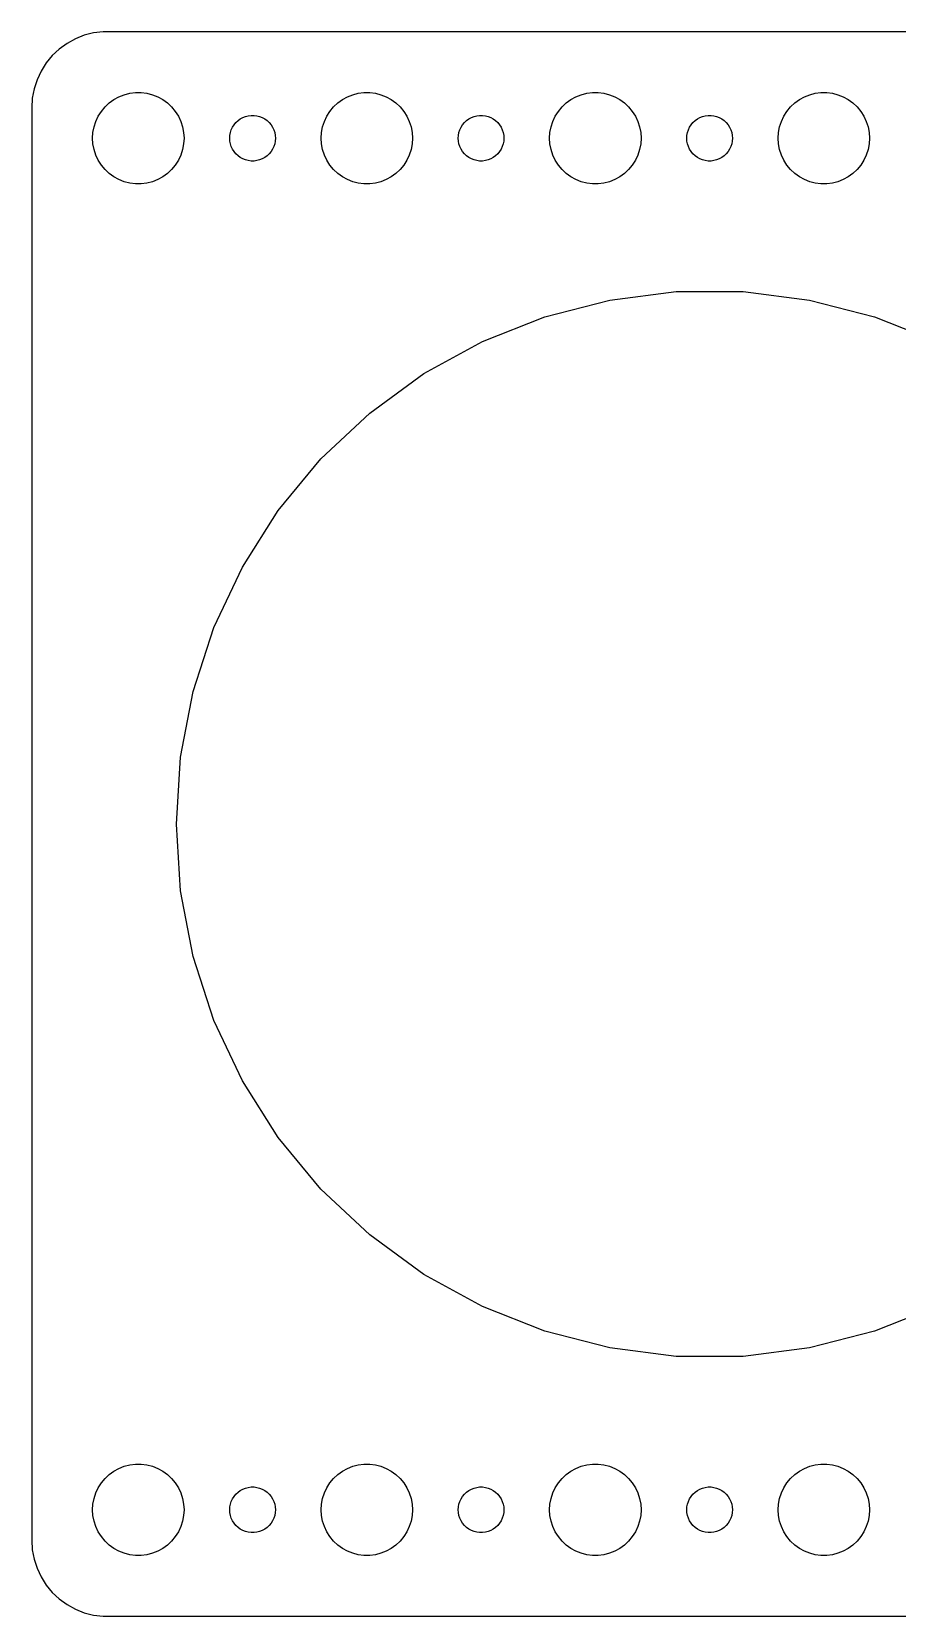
# Model space of a CAD drawing. Header units: metres. Extents: x -120 to 120, y 62 to 280.
# Drawn here: x -119.5 to -62.7, y 176 to 280 of the extents above; entities that cross this region are included whole.
import ezdxf

# ---------------------------------------------------------------- set-up
doc = ezdxf.new("R2010")
doc.units = ezdxf.units.M

msp = doc.modelspace()

# ---------------------------------------------------------------- linework, layer by layer
for p, q in [((-116.045, 279.755), (-116.629, 279.524)), ((-115.437, 279.911), (-116.045, 279.755)), ((-114.814, 279.99), (-115.437, 279.911)), ((114.814, 279.99), (-114.814, 279.99)), ((-117.687, 278.853), (-118.145, 278.423)), ((-117.179, 279.222), (-117.687, 278.853)), ((-116.629, 279.524), (-117.179, 279.222)), ((-118.545, 277.939), (-118.882, 277.409)), ((-118.145, 278.423), (-118.545, 277.939)), ((-119.149, 276.841), (-119.343, 276.243)), ((-118.882, 277.409), (-119.149, 276.841)), ((-119.461, 275.627), (-119.5, 275)), ((-119.343, 276.243), (-119.461, 275.627)), ((-114.107, 275.533), (-113.777, 275.714)), ((-113.777, 275.714), (-113.427, 275.853)), ((-113.427, 275.853), (-113.062, 275.947)), ((-113.062, 275.947), (-112.688, 275.994)), ((-112.688, 275.994), (-112.312, 275.994)), ((-112.312, 275.994), (-111.938, 275.947)), ((-111.938, 275.947), (-111.573, 275.853)), ((-111.573, 275.853), (-111.223, 275.714)), ((-111.223, 275.714), (-110.893, 275.533)), ((-99.1075, 275.533), (-98.7773, 275.714)), ((-98.7773, 275.714), (-98.427, 275.853)), ((-98.427, 275.853), (-98.0621, 275.947)), ((-98.0621, 275.947), (-97.6884, 275.994)), ((-97.6884, 275.994), (-97.3116, 275.994)), ((-97.3116, 275.994), (-96.9379, 275.947)), ((-96.9379, 275.947), (-96.573, 275.853)), ((-96.573, 275.853), (-96.2227, 275.714)), ((-96.2227, 275.714), (-95.8925, 275.533)), ((-84.1075, 275.533), (-83.7773, 275.714)), ((-83.7773, 275.714), (-83.427, 275.853)), ((-83.427, 275.853), (-83.0621, 275.947)), ((-83.0621, 275.947), (-82.6884, 275.994)), ((-82.6884, 275.994), (-82.3116, 275.994)), ((-82.3116, 275.994), (-81.9379, 275.947)), ((-81.9379, 275.947), (-81.573, 275.853)), ((-81.573, 275.853), (-81.2227, 275.714)), ((-81.2227, 275.714), (-80.8925, 275.533)), ((-69.1075, 275.533), (-68.7773, 275.714)), ((-68.7773, 275.714), (-68.427, 275.853)), ((-68.427, 275.853), (-68.0621, 275.947)), ((-68.0621, 275.947), (-67.6884, 275.994)), ((-67.6884, 275.994), (-67.3116, 275.994)), ((-67.3116, 275.994), (-66.9379, 275.947)), ((-66.9379, 275.947), (-66.573, 275.853)), ((-66.573, 275.853), (-66.2227, 275.714)), ((-66.2227, 275.714), (-65.8925, 275.533)), ((-119.5, 275), (-119.5, 181)), ((-115.129, 274.445), (-114.927, 274.763)), ((-114.927, 274.763), (-114.687, 275.054)), ((-114.687, 275.054), (-114.412, 275.312)), ((-114.412, 275.312), (-114.107, 275.533)), ((-110.893, 275.533), (-110.588, 275.312)), ((-110.588, 275.312), (-110.313, 275.054)), ((-110.313, 275.054), (-110.073, 274.763)), ((-110.073, 274.763), (-109.871, 274.445)), ((-100.129, 274.445), (-99.927, 274.763)), ((-99.927, 274.763), (-99.6869, 275.054)), ((-99.6869, 275.054), (-99.4123, 275.312)), ((-99.4123, 275.312), (-99.1075, 275.533)), ((-95.8925, 275.533), (-95.5877, 275.312)), ((-95.5877, 275.312), (-95.3131, 275.054)), ((-95.3131, 275.054), (-95.073, 274.763)), ((-95.073, 274.763), (-94.8711, 274.445)), ((-85.1289, 274.445), (-84.927, 274.763)), ((-84.927, 274.763), (-84.6869, 275.054)), ((-84.6869, 275.054), (-84.4123, 275.312)), ((-84.4123, 275.312), (-84.1075, 275.533)), ((-80.8925, 275.533), (-80.5877, 275.312)), ((-80.5877, 275.312), (-80.3131, 275.054)), ((-80.3131, 275.054), (-80.073, 274.763)), ((-80.073, 274.763), (-79.8711, 274.445)), ((-70.1289, 274.445), (-69.927, 274.763)), ((-69.927, 274.763), (-69.6869, 275.054)), ((-69.6869, 275.054), (-69.4123, 275.312)), ((-69.4123, 275.312), (-69.1075, 275.533)), ((-65.8925, 275.533), (-65.5877, 275.312)), ((-65.5877, 275.312), (-65.3131, 275.054)), ((-65.3131, 275.054), (-65.073, 274.763)), ((-65.073, 274.763), (-64.8711, 274.445)), ((-115.476, 273.376), (-115.406, 273.746)), ((-115.406, 273.746), (-115.289, 274.104)), ((-115.289, 274.104), (-115.129, 274.445)), ((-109.871, 274.445), (-109.711, 274.104)), ((-109.711, 274.104), (-109.594, 273.746)), ((-109.594, 273.746), (-109.524, 273.376)), ((-106.453, 273.373), (-106.395, 273.552)), ((-106.395, 273.552), (-106.314, 273.723)), ((-106.314, 273.723), (-106.214, 273.882)), ((-106.214, 273.882), (-106.093, 274.027)), ((-106.093, 274.027), (-105.956, 274.156)), ((-105.956, 274.156), (-105.804, 274.266)), ((-105.804, 274.266), (-105.639, 274.357)), ((-105.639, 274.357), (-105.464, 274.427)), ((-105.464, 274.427), (-105.281, 274.473)), ((-105.281, 274.473), (-105.094, 274.497)), ((-105.094, 274.497), (-104.906, 274.497)), ((-104.906, 274.497), (-104.719, 274.473)), ((-104.719, 274.473), (-104.536, 274.427)), ((-104.536, 274.427), (-104.361, 274.357)), ((-104.361, 274.357), (-104.196, 274.266)), ((-104.196, 274.266), (-104.044, 274.156)), ((-104.044, 274.156), (-103.907, 274.027)), ((-103.907, 274.027), (-103.786, 273.882)), ((-103.786, 273.882), (-103.686, 273.723)), ((-103.686, 273.723), (-103.605, 273.552)), ((-103.605, 273.552), (-103.547, 273.373)), ((-100.476, 273.376), (-100.406, 273.746)), ((-100.406, 273.746), (-100.289, 274.104)), ((-100.289, 274.104), (-100.129, 274.445)), ((-94.8711, 274.445), (-94.7107, 274.104)), ((-94.7107, 274.104), (-94.5943, 273.746)), ((-94.5943, 273.746), (-94.5237, 273.376)), ((-91.4529, 273.373), (-91.3947, 273.552)), ((-91.3947, 273.552), (-91.3145, 273.723)), ((-91.3145, 273.723), (-91.2135, 273.882)), ((-91.2135, 273.882), (-91.0934, 274.027)), ((-91.0934, 274.027), (-90.9561, 274.156)), ((-90.9561, 274.156), (-90.8037, 274.266)), ((-90.8037, 274.266), (-90.6387, 274.357)), ((-90.6387, 274.357), (-90.4635, 274.427)), ((-90.4635, 274.427), (-90.2811, 274.473)), ((-90.2811, 274.473), (-90.0942, 274.497)), ((-90.0942, 274.497), (-89.9058, 274.497)), ((-89.9058, 274.497), (-89.7189, 274.473)), ((-89.7189, 274.473), (-89.5365, 274.427)), ((-89.5365, 274.427), (-89.3613, 274.357)), ((-89.3613, 274.357), (-89.1963, 274.266)), ((-89.1963, 274.266), (-89.0439, 274.156)), ((-89.0439, 274.156), (-88.9065, 274.027)), ((-88.9065, 274.027), (-88.7865, 273.882)), ((-88.7865, 273.882), (-88.6855, 273.723)), ((-88.6855, 273.723), (-88.6053, 273.552)), ((-88.6053, 273.552), (-88.5471, 273.373)), ((-85.4763, 273.376), (-85.4057, 273.746)), ((-85.4057, 273.746), (-85.2893, 274.104)), ((-85.2893, 274.104), (-85.1289, 274.445)), ((-79.8711, 274.445), (-79.7107, 274.104)), ((-79.7107, 274.104), (-79.5943, 273.746)), ((-79.5943, 273.746), (-79.5237, 273.376)), ((-76.4529, 273.373), (-76.3947, 273.552)), ((-76.3947, 273.552), (-76.3145, 273.723)), ((-76.3145, 273.723), (-76.2135, 273.882)), ((-76.2135, 273.882), (-76.0934, 274.027)), ((-76.0934, 274.027), (-75.9561, 274.156)), ((-75.9561, 274.156), (-75.8037, 274.266)), ((-75.8037, 274.266), (-75.6387, 274.357)), ((-75.6387, 274.357), (-75.4635, 274.427)), ((-75.4635, 274.427), (-75.2811, 274.473)), ((-75.2811, 274.473), (-75.0942, 274.497)), ((-75.0942, 274.497), (-74.9058, 274.497)), ((-74.9058, 274.497), (-74.7189, 274.473)), ((-74.7189, 274.473), (-74.5365, 274.427)), ((-74.5365, 274.427), (-74.3613, 274.357)), ((-74.3613, 274.357), (-74.1963, 274.266)), ((-74.1963, 274.266), (-74.0439, 274.156)), ((-74.0439, 274.156), (-73.9065, 274.027)), ((-73.9065, 274.027), (-73.7865, 273.882)), ((-73.7865, 273.882), (-73.6855, 273.723)), ((-73.6855, 273.723), (-73.6053, 273.552)), ((-73.6053, 273.552), (-73.5471, 273.373)), ((-70.4763, 273.376), (-70.4057, 273.746)), ((-70.4057, 273.746), (-70.2893, 274.104)), ((-70.2893, 274.104), (-70.1289, 274.445)), ((-64.8711, 274.445), (-64.7107, 274.104)), ((-64.7107, 274.104), (-64.5943, 273.746)), ((-64.5943, 273.746), (-64.5237, 273.376)), ((-115.5, 273), (-115.476, 273.376)), ((-115.476, 272.624), (-115.5, 273)), ((-115.406, 272.254), (-115.476, 272.624)), ((-109.524, 272.624), (-109.594, 272.254)), ((-109.524, 273.376), (-109.5, 273)), ((-109.5, 273), (-109.524, 272.624)), ((-106.5, 273), (-106.488, 273.188)), ((-106.488, 272.812), (-106.5, 273)), ((-106.488, 273.188), (-106.453, 273.373)), ((-106.453, 272.627), (-106.488, 272.812)), ((-106.395, 272.448), (-106.453, 272.627)), ((-106.314, 272.277), (-106.395, 272.448)), ((-103.605, 272.448), (-103.686, 272.277)), ((-103.547, 272.627), (-103.605, 272.448)), ((-103.547, 273.373), (-103.512, 273.188)), ((-103.512, 272.812), (-103.547, 272.627)), ((-103.512, 273.188), (-103.5, 273)), ((-103.5, 273), (-103.512, 272.812)), ((-100.5, 273), (-100.476, 273.376)), ((-100.476, 272.624), (-100.5, 273)), ((-100.406, 272.254), (-100.476, 272.624)), ((-94.5237, 272.624), (-94.5943, 272.254)), ((-94.5237, 273.376), (-94.5, 273)), ((-94.5, 273), (-94.5237, 272.624)), ((-91.5, 273), (-91.4882, 273.188)), ((-91.4882, 272.812), (-91.5, 273)), ((-91.4882, 273.188), (-91.4529, 273.373)), ((-91.4529, 272.627), (-91.4882, 272.812)), ((-91.3947, 272.448), (-91.4529, 272.627)), ((-91.3145, 272.277), (-91.3947, 272.448)), ((-88.6053, 272.448), (-88.6855, 272.277)), ((-88.5471, 272.627), (-88.6053, 272.448)), ((-88.5471, 273.373), (-88.5118, 273.188)), ((-88.5118, 272.812), (-88.5471, 272.627)), ((-88.5118, 273.188), (-88.5, 273)), ((-88.5, 273), (-88.5118, 272.812)), ((-85.5, 273), (-85.4763, 273.376)), ((-85.4763, 272.624), (-85.5, 273)), ((-85.4057, 272.254), (-85.4763, 272.624)), ((-79.5237, 272.624), (-79.5943, 272.254)), ((-79.5237, 273.376), (-79.5, 273)), ((-79.5, 273), (-79.5237, 272.624)), ((-76.5, 273), (-76.4882, 273.188)), ((-76.4882, 272.812), (-76.5, 273)), ((-76.4882, 273.188), (-76.4529, 273.373)), ((-76.4529, 272.627), (-76.4882, 272.812)), ((-76.3947, 272.448), (-76.4529, 272.627)), ((-76.3145, 272.277), (-76.3947, 272.448)), ((-73.6053, 272.448), (-73.6855, 272.277)), ((-73.5471, 272.627), (-73.6053, 272.448)), ((-73.5471, 273.373), (-73.5118, 273.188)), ((-73.5118, 272.812), (-73.5471, 272.627)), ((-73.5118, 273.188), (-73.5, 273)), ((-73.5, 273), (-73.5118, 272.812)), ((-70.5, 273), (-70.4763, 273.376)), ((-70.4763, 272.624), (-70.5, 273)), ((-70.4057, 272.254), (-70.4763, 272.624)), ((-64.5237, 272.624), (-64.5943, 272.254)), ((-64.5237, 273.376), (-64.5, 273)), ((-64.5, 273), (-64.5237, 272.624)), ((-115.289, 271.896), (-115.406, 272.254)), ((-115.129, 271.555), (-115.289, 271.896)), ((-114.927, 271.237), (-115.129, 271.555)), ((-109.871, 271.555), (-110.073, 271.237)), ((-109.711, 271.896), (-109.871, 271.555)), ((-109.594, 272.254), (-109.711, 271.896)), ((-106.214, 272.118), (-106.314, 272.277)), ((-106.093, 271.973), (-106.214, 272.118)), ((-105.956, 271.844), (-106.093, 271.973)), ((-105.804, 271.734), (-105.956, 271.844)), ((-105.639, 271.643), (-105.804, 271.734)), ((-105.464, 271.573), (-105.639, 271.643)), ((-105.281, 271.527), (-105.464, 271.573)), ((-105.094, 271.503), (-105.281, 271.527)), ((-104.906, 271.503), (-105.094, 271.503)), ((-104.719, 271.527), (-104.906, 271.503)), ((-104.536, 271.573), (-104.719, 271.527)), ((-104.361, 271.643), (-104.536, 271.573)), ((-104.196, 271.734), (-104.361, 271.643)), ((-104.044, 271.844), (-104.196, 271.734)), ((-103.907, 271.973), (-104.044, 271.844)), ((-103.786, 272.118), (-103.907, 271.973)), ((-103.686, 272.277), (-103.786, 272.118)), ((-100.289, 271.896), (-100.406, 272.254)), ((-100.129, 271.555), (-100.289, 271.896)), ((-99.927, 271.237), (-100.129, 271.555)), ((-94.8711, 271.555), (-95.073, 271.237)), ((-94.7107, 271.896), (-94.8711, 271.555)), ((-94.5943, 272.254), (-94.7107, 271.896)), ((-91.2135, 272.118), (-91.3145, 272.277)), ((-91.0934, 271.973), (-91.2135, 272.118)), ((-90.9561, 271.844), (-91.0934, 271.973)), ((-90.8037, 271.734), (-90.9561, 271.844)), ((-90.6387, 271.643), (-90.8037, 271.734)), ((-90.4635, 271.573), (-90.6387, 271.643)), ((-90.2811, 271.527), (-90.4635, 271.573)), ((-90.0942, 271.503), (-90.2811, 271.527)), ((-89.9058, 271.503), (-90.0942, 271.503)), ((-89.7189, 271.527), (-89.9058, 271.503)), ((-89.5365, 271.573), (-89.7189, 271.527)), ((-89.3613, 271.643), (-89.5365, 271.573)), ((-89.1963, 271.734), (-89.3613, 271.643)), ((-89.0439, 271.844), (-89.1963, 271.734)), ((-88.9065, 271.973), (-89.0439, 271.844)), ((-88.7865, 272.118), (-88.9065, 271.973)), ((-88.6855, 272.277), (-88.7865, 272.118)), ((-85.2893, 271.896), (-85.4057, 272.254)), ((-85.1289, 271.555), (-85.2893, 271.896)), ((-84.927, 271.237), (-85.1289, 271.555)), ((-79.8711, 271.555), (-80.073, 271.237)), ((-79.7107, 271.896), (-79.8711, 271.555)), ((-79.5943, 272.254), (-79.7107, 271.896)), ((-76.2135, 272.118), (-76.3145, 272.277)), ((-76.0934, 271.973), (-76.2135, 272.118)), ((-75.9561, 271.844), (-76.0934, 271.973)), ((-75.8037, 271.734), (-75.9561, 271.844)), ((-75.6387, 271.643), (-75.8037, 271.734)), ((-75.4635, 271.573), (-75.6387, 271.643)), ((-75.2811, 271.527), (-75.4635, 271.573)), ((-75.0942, 271.503), (-75.2811, 271.527)), ((-74.9058, 271.503), (-75.0942, 271.503)), ((-74.7189, 271.527), (-74.9058, 271.503)), ((-74.5365, 271.573), (-74.7189, 271.527)), ((-74.3613, 271.643), (-74.5365, 271.573)), ((-74.1963, 271.734), (-74.3613, 271.643)), ((-74.0439, 271.844), (-74.1963, 271.734)), ((-73.9065, 271.973), (-74.0439, 271.844)), ((-73.7865, 272.118), (-73.9065, 271.973)), ((-73.6855, 272.277), (-73.7865, 272.118)), ((-70.2893, 271.896), (-70.4057, 272.254)), ((-70.1289, 271.555), (-70.2893, 271.896)), ((-69.927, 271.237), (-70.1289, 271.555)), ((-64.8711, 271.555), (-65.073, 271.237)), ((-64.7107, 271.896), (-64.8711, 271.555)), ((-64.5943, 272.254), (-64.7107, 271.896)), ((-114.687, 270.946), (-114.927, 271.237)), ((-114.412, 270.688), (-114.687, 270.946)), ((-114.107, 270.467), (-114.412, 270.688)), ((-113.777, 270.286), (-114.107, 270.467)), ((-110.893, 270.467), (-111.223, 270.286)), ((-110.588, 270.688), (-110.893, 270.467)), ((-110.313, 270.946), (-110.588, 270.688)), ((-110.073, 271.237), (-110.313, 270.946)), ((-99.6869, 270.946), (-99.927, 271.237)), ((-99.4123, 270.688), (-99.6869, 270.946)), ((-99.1075, 270.467), (-99.4123, 270.688)), ((-98.7773, 270.286), (-99.1075, 270.467)), ((-95.8925, 270.467), (-96.2227, 270.286)), ((-95.5877, 270.688), (-95.8925, 270.467)), ((-95.3131, 270.946), (-95.5877, 270.688)), ((-95.073, 271.237), (-95.3131, 270.946)), ((-84.6869, 270.946), (-84.927, 271.237)), ((-84.4123, 270.688), (-84.6869, 270.946)), ((-84.1075, 270.467), (-84.4123, 270.688)), ((-83.7773, 270.286), (-84.1075, 270.467)), ((-80.8925, 270.467), (-81.2227, 270.286)), ((-80.5877, 270.688), (-80.8925, 270.467)), ((-80.3131, 270.946), (-80.5877, 270.688)), ((-80.073, 271.237), (-80.3131, 270.946)), ((-69.6869, 270.946), (-69.927, 271.237)), ((-69.4123, 270.688), (-69.6869, 270.946)), ((-69.1075, 270.467), (-69.4123, 270.688)), ((-68.7773, 270.286), (-69.1075, 270.467)), ((-65.8925, 270.467), (-66.2227, 270.286)), ((-65.5877, 270.688), (-65.8925, 270.467)), ((-65.3131, 270.946), (-65.5877, 270.688)), ((-65.073, 271.237), (-65.3131, 270.946)), ((-113.427, 270.147), (-113.777, 270.286)), ((-113.062, 270.053), (-113.427, 270.147)), ((-112.688, 270.006), (-113.062, 270.053)), ((-112.312, 270.006), (-112.688, 270.006)), ((-111.938, 270.053), (-112.312, 270.006)), ((-111.573, 270.147), (-111.938, 270.053)), ((-111.223, 270.286), (-111.573, 270.147)), ((-98.427, 270.147), (-98.7773, 270.286)), ((-98.0621, 270.053), (-98.427, 270.147)), ((-97.6884, 270.006), (-98.0621, 270.053)), ((-97.3116, 270.006), (-97.6884, 270.006)), ((-96.9379, 270.053), (-97.3116, 270.006)), ((-96.573, 270.147), (-96.9379, 270.053)), ((-96.2227, 270.286), (-96.573, 270.147)), ((-83.427, 270.147), (-83.7773, 270.286)), ((-83.0621, 270.053), (-83.427, 270.147)), ((-82.6884, 270.006), (-83.0621, 270.053)), ((-82.3116, 270.006), (-82.6884, 270.006)), ((-81.9379, 270.053), (-82.3116, 270.006)), ((-81.573, 270.147), (-81.9379, 270.053)), ((-81.2227, 270.286), (-81.573, 270.147)), ((-68.427, 270.147), (-68.7773, 270.286)), ((-68.0621, 270.053), (-68.427, 270.147)), ((-67.6884, 270.006), (-68.0621, 270.053)), ((-67.3116, 270.006), (-67.6884, 270.006)), ((-66.9379, 270.053), (-67.3116, 270.006)), ((-66.573, 270.147), (-66.9379, 270.053)), ((-66.2227, 270.286), (-66.573, 270.147)), ((-85.8156, 261.287), (-81.5583, 262.38)), ((-81.5583, 262.38), (-77.1977, 262.931)), ((-77.1977, 262.931), (-72.8023, 262.931)), ((-72.8023, 262.931), (-68.4417, 262.38)), ((-68.4417, 262.38), (-64.1844, 261.287)), ((-89.9023, 259.669), (-85.8156, 261.287)), ((-64.1844, 261.287), (-60.0977, 259.669)), ((-93.7539, 257.551), (-89.9023, 259.669)), ((-97.3098, 254.968), (-93.7539, 257.551)), ((-100.514, 251.959), (-97.3098, 254.968)), ((-103.316, 248.572), (-100.514, 251.959)), ((-105.671, 244.861), (-103.316, 248.572)), ((-107.542, 240.884), (-105.671, 244.861)), ((-108.9, 236.704), (-107.542, 240.884)), ((-109.724, 232.387), (-108.9, 236.704)), ((-110, 228), (-109.724, 232.387)), ((-109.724, 223.613), (-110, 228)), ((-108.9, 219.296), (-109.724, 223.613)), ((-107.542, 215.116), (-108.9, 219.296)), ((-105.671, 211.139), (-107.542, 215.116)), ((-103.316, 207.428), (-105.671, 211.139)), ((-100.514, 204.041), (-103.316, 207.428)), ((-97.3098, 201.032), (-100.514, 204.041)), ((-93.7539, 198.449), (-97.3098, 201.032)), ((-89.9023, 196.331), (-93.7539, 198.449)), ((-85.8156, 194.713), (-89.9023, 196.331)), ((-60.0977, 196.331), (-64.1844, 194.713)), ((-81.5583, 193.62), (-85.8156, 194.713)), ((-64.1844, 194.713), (-68.4417, 193.62)), ((-77.1977, 193.069), (-81.5583, 193.62)), ((-68.4417, 193.62), (-72.8023, 193.069)), ((-72.8023, 193.069), (-77.1977, 193.069)), ((-114.687, 185.054), (-114.412, 185.312)), ((-114.412, 185.312), (-114.107, 185.533)), ((-114.107, 185.533), (-113.777, 185.714)), ((-113.777, 185.714), (-113.427, 185.853)), ((-113.427, 185.853), (-113.062, 185.947)), ((-113.062, 185.947), (-112.688, 185.994)), ((-112.688, 185.994), (-112.312, 185.994)), ((-112.312, 185.994), (-111.938, 185.947)), ((-111.938, 185.947), (-111.573, 185.853)), ((-111.573, 185.853), (-111.223, 185.714)), ((-111.223, 185.714), (-110.893, 185.533)), ((-110.893, 185.533), (-110.588, 185.312)), ((-110.588, 185.312), (-110.313, 185.054)), ((-99.6869, 185.054), (-99.4123, 185.312)), ((-99.4123, 185.312), (-99.1075, 185.533)), ((-99.1075, 185.533), (-98.7773, 185.714)), ((-98.7773, 185.714), (-98.427, 185.853)), ((-98.427, 185.853), (-98.0621, 185.947)), ((-98.0621, 185.947), (-97.6884, 185.994)), ((-97.6884, 185.994), (-97.3116, 185.994)), ((-97.3116, 185.994), (-96.9379, 185.947)), ((-96.9379, 185.947), (-96.573, 185.853)), ((-96.573, 185.853), (-96.2227, 185.714)), ((-96.2227, 185.714), (-95.8925, 185.533)), ((-95.8925, 185.533), (-95.5877, 185.312)), ((-95.5877, 185.312), (-95.3131, 185.054)), ((-84.6869, 185.054), (-84.4123, 185.312)), ((-84.4123, 185.312), (-84.1075, 185.533)), ((-84.1075, 185.533), (-83.7773, 185.714)), ((-83.7773, 185.714), (-83.427, 185.853)), ((-83.427, 185.853), (-83.0621, 185.947)), ((-83.0621, 185.947), (-82.6884, 185.994)), ((-82.6884, 185.994), (-82.3116, 185.994)), ((-82.3116, 185.994), (-81.9379, 185.947)), ((-81.9379, 185.947), (-81.573, 185.853)), ((-81.573, 185.853), (-81.2227, 185.714)), ((-81.2227, 185.714), (-80.8925, 185.533)), ((-80.8925, 185.533), (-80.5877, 185.312)), ((-80.5877, 185.312), (-80.3131, 185.054)), ((-69.6869, 185.054), (-69.4123, 185.312)), ((-69.4123, 185.312), (-69.1075, 185.533)), ((-69.1075, 185.533), (-68.7773, 185.714)), ((-68.7773, 185.714), (-68.427, 185.853)), ((-68.427, 185.853), (-68.0621, 185.947)), ((-68.0621, 185.947), (-67.6884, 185.994)), ((-67.6884, 185.994), (-67.3116, 185.994)), ((-67.3116, 185.994), (-66.9379, 185.947)), ((-66.9379, 185.947), (-66.573, 185.853)), ((-66.573, 185.853), (-66.2227, 185.714)), ((-66.2227, 185.714), (-65.8925, 185.533)), ((-65.8925, 185.533), (-65.5877, 185.312)), ((-65.5877, 185.312), (-65.3131, 185.054)), ((-115.406, 183.746), (-115.289, 184.104)), ((-115.289, 184.104), (-115.129, 184.445)), ((-115.129, 184.445), (-114.927, 184.763)), ((-114.927, 184.763), (-114.687, 185.054)), ((-110.313, 185.054), (-110.073, 184.763)), ((-110.073, 184.763), (-109.871, 184.445)), ((-109.871, 184.445), (-109.711, 184.104)), ((-109.711, 184.104), (-109.594, 183.746)), ((-106.093, 184.027), (-105.956, 184.156)), ((-105.956, 184.156), (-105.804, 184.266)), ((-105.804, 184.266), (-105.639, 184.357)), ((-105.639, 184.357), (-105.464, 184.427)), ((-105.464, 184.427), (-105.281, 184.473)), ((-105.281, 184.473), (-105.094, 184.497)), ((-105.094, 184.497), (-104.906, 184.497)), ((-104.906, 184.497), (-104.719, 184.473)), ((-104.719, 184.473), (-104.536, 184.427)), ((-104.536, 184.427), (-104.361, 184.357)), ((-104.361, 184.357), (-104.196, 184.266)), ((-104.196, 184.266), (-104.044, 184.156)), ((-104.044, 184.156), (-103.907, 184.027)), ((-100.406, 183.746), (-100.289, 184.104)), ((-100.289, 184.104), (-100.129, 184.445)), ((-100.129, 184.445), (-99.927, 184.763)), ((-99.927, 184.763), (-99.6869, 185.054)), ((-95.3131, 185.054), (-95.073, 184.763)), ((-95.073, 184.763), (-94.8711, 184.445)), ((-94.8711, 184.445), (-94.7107, 184.104)), ((-94.7107, 184.104), (-94.5943, 183.746)), ((-91.0934, 184.027), (-90.9561, 184.156)), ((-90.9561, 184.156), (-90.8037, 184.266)), ((-90.8037, 184.266), (-90.6387, 184.357)), ((-90.6387, 184.357), (-90.4635, 184.427)), ((-90.4635, 184.427), (-90.2811, 184.473)), ((-90.2811, 184.473), (-90.0942, 184.497)), ((-90.0942, 184.497), (-89.9058, 184.497)), ((-89.9058, 184.497), (-89.7189, 184.473)), ((-89.7189, 184.473), (-89.5365, 184.427)), ((-89.5365, 184.427), (-89.3613, 184.357)), ((-89.3613, 184.357), (-89.1963, 184.266)), ((-89.1963, 184.266), (-89.0439, 184.156)), ((-89.0439, 184.156), (-88.9065, 184.027)), ((-85.4057, 183.746), (-85.2893, 184.104)), ((-85.2893, 184.104), (-85.1289, 184.445)), ((-85.1289, 184.445), (-84.927, 184.763)), ((-84.927, 184.763), (-84.6869, 185.054)), ((-80.3131, 185.054), (-80.073, 184.763)), ((-80.073, 184.763), (-79.8711, 184.445)), ((-79.8711, 184.445), (-79.7107, 184.104)), ((-79.7107, 184.104), (-79.5943, 183.746)), ((-76.0934, 184.027), (-75.9561, 184.156)), ((-75.9561, 184.156), (-75.8037, 184.266)), ((-75.8037, 184.266), (-75.6387, 184.357)), ((-75.6387, 184.357), (-75.4635, 184.427)), ((-75.4635, 184.427), (-75.2811, 184.473)), ((-75.2811, 184.473), (-75.0942, 184.497)), ((-75.0942, 184.497), (-74.9058, 184.497)), ((-74.9058, 184.497), (-74.7189, 184.473)), ((-74.7189, 184.473), (-74.5365, 184.427)), ((-74.5365, 184.427), (-74.3613, 184.357)), ((-74.3613, 184.357), (-74.1963, 184.266)), ((-74.1963, 184.266), (-74.0439, 184.156)), ((-74.0439, 184.156), (-73.9065, 184.027)), ((-70.4057, 183.746), (-70.2893, 184.104)), ((-70.2893, 184.104), (-70.1289, 184.445)), ((-70.1289, 184.445), (-69.927, 184.763)), ((-69.927, 184.763), (-69.6869, 185.054)), ((-65.3131, 185.054), (-65.073, 184.763)), ((-65.073, 184.763), (-64.8711, 184.445)), ((-64.8711, 184.445), (-64.7107, 184.104)), ((-64.7107, 184.104), (-64.5943, 183.746)), ((-115.5, 183), (-115.476, 183.376)), ((-115.476, 183.376), (-115.406, 183.746)), ((-109.594, 183.746), (-109.524, 183.376)), ((-109.524, 183.376), (-109.5, 183)), ((-106.5, 183), (-106.488, 183.188)), ((-106.488, 183.188), (-106.453, 183.373)), ((-106.453, 183.373), (-106.395, 183.552)), ((-106.395, 183.552), (-106.314, 183.723)), ((-106.314, 183.723), (-106.214, 183.882)), ((-106.214, 183.882), (-106.093, 184.027)), ((-103.907, 184.027), (-103.786, 183.882)), ((-103.786, 183.882), (-103.686, 183.723)), ((-103.686, 183.723), (-103.605, 183.552)), ((-103.605, 183.552), (-103.547, 183.373)), ((-103.547, 183.373), (-103.512, 183.188)), ((-103.512, 183.188), (-103.5, 183)), ((-100.5, 183), (-100.476, 183.376)), ((-100.476, 183.376), (-100.406, 183.746)), ((-94.5943, 183.746), (-94.5237, 183.376)), ((-94.5237, 183.376), (-94.5, 183)), ((-91.5, 183), (-91.4882, 183.188)), ((-91.4882, 183.188), (-91.4529, 183.373)), ((-91.4529, 183.373), (-91.3947, 183.552)), ((-91.3947, 183.552), (-91.3145, 183.723)), ((-91.3145, 183.723), (-91.2135, 183.882)), ((-91.2135, 183.882), (-91.0934, 184.027)), ((-88.9065, 184.027), (-88.7865, 183.882)), ((-88.7865, 183.882), (-88.6855, 183.723)), ((-88.6855, 183.723), (-88.6053, 183.552)), ((-88.6053, 183.552), (-88.5471, 183.373)), ((-88.5471, 183.373), (-88.5118, 183.188)), ((-88.5118, 183.188), (-88.5, 183)), ((-85.5, 183), (-85.4763, 183.376)), ((-85.4763, 183.376), (-85.4057, 183.746)), ((-79.5943, 183.746), (-79.5237, 183.376)), ((-79.5237, 183.376), (-79.5, 183)), ((-76.5, 183), (-76.4882, 183.188)), ((-76.4882, 183.188), (-76.4529, 183.373)), ((-76.4529, 183.373), (-76.3947, 183.552)), ((-76.3947, 183.552), (-76.3145, 183.723)), ((-76.3145, 183.723), (-76.2135, 183.882)), ((-76.2135, 183.882), (-76.0934, 184.027)), ((-73.9065, 184.027), (-73.7865, 183.882)), ((-73.7865, 183.882), (-73.6855, 183.723)), ((-73.6855, 183.723), (-73.6053, 183.552)), ((-73.6053, 183.552), (-73.5471, 183.373)), ((-73.5471, 183.373), (-73.5118, 183.188)), ((-73.5118, 183.188), (-73.5, 183)), ((-70.5, 183), (-70.4763, 183.376)), ((-70.4763, 183.376), (-70.4057, 183.746)), ((-64.5943, 183.746), (-64.5237, 183.376)), ((-64.5237, 183.376), (-64.5, 183)), ((-115.476, 182.624), (-115.5, 183)), ((-115.406, 182.254), (-115.476, 182.624)), ((-115.289, 181.896), (-115.406, 182.254)), ((-109.594, 182.254), (-109.711, 181.896)), ((-109.524, 182.624), (-109.594, 182.254)), ((-109.5, 183), (-109.524, 182.624)), ((-106.488, 182.812), (-106.5, 183)), ((-106.453, 182.627), (-106.488, 182.812)), ((-106.395, 182.448), (-106.453, 182.627)), ((-106.314, 182.277), (-106.395, 182.448)), ((-106.214, 182.118), (-106.314, 182.277)), ((-106.093, 181.973), (-106.214, 182.118)), ((-105.956, 181.844), (-106.093, 181.973)), ((-103.907, 181.973), (-104.044, 181.844)), ((-103.786, 182.118), (-103.907, 181.973)), ((-103.686, 182.277), (-103.786, 182.118)), ((-103.605, 182.448), (-103.686, 182.277)), ((-103.547, 182.627), (-103.605, 182.448)), ((-103.512, 182.812), (-103.547, 182.627)), ((-103.5, 183), (-103.512, 182.812)), ((-100.476, 182.624), (-100.5, 183)), ((-100.406, 182.254), (-100.476, 182.624)), ((-100.289, 181.896), (-100.406, 182.254)), ((-94.5943, 182.254), (-94.7107, 181.896)), ((-94.5237, 182.624), (-94.5943, 182.254)), ((-94.5, 183), (-94.5237, 182.624)), ((-91.4882, 182.812), (-91.5, 183)), ((-91.4529, 182.627), (-91.4882, 182.812)), ((-91.3947, 182.448), (-91.4529, 182.627)), ((-91.3145, 182.277), (-91.3947, 182.448)), ((-91.2135, 182.118), (-91.3145, 182.277)), ((-91.0934, 181.973), (-91.2135, 182.118)), ((-90.9561, 181.844), (-91.0934, 181.973)), ((-88.9065, 181.973), (-89.0439, 181.844)), ((-88.7865, 182.118), (-88.9065, 181.973)), ((-88.6855, 182.277), (-88.7865, 182.118)), ((-88.6053, 182.448), (-88.6855, 182.277)), ((-88.5471, 182.627), (-88.6053, 182.448)), ((-88.5118, 182.812), (-88.5471, 182.627)), ((-88.5, 183), (-88.5118, 182.812)), ((-85.4763, 182.624), (-85.5, 183)), ((-85.4057, 182.254), (-85.4763, 182.624)), ((-85.2893, 181.896), (-85.4057, 182.254)), ((-79.5943, 182.254), (-79.7107, 181.896)), ((-79.5237, 182.624), (-79.5943, 182.254)), ((-79.5, 183), (-79.5237, 182.624)), ((-76.4882, 182.812), (-76.5, 183)), ((-76.4529, 182.627), (-76.4882, 182.812)), ((-76.3947, 182.448), (-76.4529, 182.627)), ((-76.3145, 182.277), (-76.3947, 182.448)), ((-76.2135, 182.118), (-76.3145, 182.277)), ((-76.0934, 181.973), (-76.2135, 182.118)), ((-75.9561, 181.844), (-76.0934, 181.973)), ((-73.9065, 181.973), (-74.0439, 181.844)), ((-73.7865, 182.118), (-73.9065, 181.973)), ((-73.6855, 182.277), (-73.7865, 182.118)), ((-73.6053, 182.448), (-73.6855, 182.277)), ((-73.5471, 182.627), (-73.6053, 182.448)), ((-73.5118, 182.812), (-73.5471, 182.627)), ((-73.5, 183), (-73.5118, 182.812)), ((-70.4763, 182.624), (-70.5, 183)), ((-70.4057, 182.254), (-70.4763, 182.624)), ((-70.2893, 181.896), (-70.4057, 182.254)), ((-64.5943, 182.254), (-64.7107, 181.896)), ((-64.5237, 182.624), (-64.5943, 182.254)), ((-64.5, 183), (-64.5237, 182.624)), ((-119.5, 181), (-119.461, 180.373)), ((-115.129, 181.555), (-115.289, 181.896)), ((-114.927, 181.237), (-115.129, 181.555)), ((-114.687, 180.946), (-114.927, 181.237)), ((-114.412, 180.688), (-114.687, 180.946)), ((-110.313, 180.946), (-110.588, 180.688)), ((-110.073, 181.237), (-110.313, 180.946)), ((-109.871, 181.555), (-110.073, 181.237)), ((-109.711, 181.896), (-109.871, 181.555)), ((-105.804, 181.734), (-105.956, 181.844)), ((-105.639, 181.643), (-105.804, 181.734)), ((-105.464, 181.573), (-105.639, 181.643)), ((-105.281, 181.527), (-105.464, 181.573)), ((-105.094, 181.503), (-105.281, 181.527)), ((-104.906, 181.503), (-105.094, 181.503)), ((-104.719, 181.527), (-104.906, 181.503)), ((-104.536, 181.573), (-104.719, 181.527)), ((-104.361, 181.643), (-104.536, 181.573)), ((-104.196, 181.734), (-104.361, 181.643)), ((-104.044, 181.844), (-104.196, 181.734)), ((-100.129, 181.555), (-100.289, 181.896)), ((-99.927, 181.237), (-100.129, 181.555)), ((-99.6869, 180.946), (-99.927, 181.237)), ((-99.4123, 180.688), (-99.6869, 180.946)), ((-95.3131, 180.946), (-95.5877, 180.688)), ((-95.073, 181.237), (-95.3131, 180.946)), ((-94.8711, 181.555), (-95.073, 181.237)), ((-94.7107, 181.896), (-94.8711, 181.555)), ((-90.8037, 181.734), (-90.9561, 181.844)), ((-90.6387, 181.643), (-90.8037, 181.734)), ((-90.4635, 181.573), (-90.6387, 181.643)), ((-90.2811, 181.527), (-90.4635, 181.573)), ((-90.0942, 181.503), (-90.2811, 181.527)), ((-89.9058, 181.503), (-90.0942, 181.503)), ((-89.7189, 181.527), (-89.9058, 181.503)), ((-89.5365, 181.573), (-89.7189, 181.527)), ((-89.3613, 181.643), (-89.5365, 181.573)), ((-89.1963, 181.734), (-89.3613, 181.643)), ((-89.0439, 181.844), (-89.1963, 181.734)), ((-85.1289, 181.555), (-85.2893, 181.896)), ((-84.927, 181.237), (-85.1289, 181.555)), ((-84.6869, 180.946), (-84.927, 181.237)), ((-84.4123, 180.688), (-84.6869, 180.946)), ((-80.3131, 180.946), (-80.5877, 180.688)), ((-80.073, 181.237), (-80.3131, 180.946)), ((-79.8711, 181.555), (-80.073, 181.237)), ((-79.7107, 181.896), (-79.8711, 181.555)), ((-75.8037, 181.734), (-75.9561, 181.844)), ((-75.6387, 181.643), (-75.8037, 181.734)), ((-75.4635, 181.573), (-75.6387, 181.643)), ((-75.2811, 181.527), (-75.4635, 181.573)), ((-75.0942, 181.503), (-75.2811, 181.527)), ((-74.9058, 181.503), (-75.0942, 181.503)), ((-74.7189, 181.527), (-74.9058, 181.503)), ((-74.5365, 181.573), (-74.7189, 181.527)), ((-74.3613, 181.643), (-74.5365, 181.573)), ((-74.1963, 181.734), (-74.3613, 181.643)), ((-74.0439, 181.844), (-74.1963, 181.734)), ((-70.1289, 181.555), (-70.2893, 181.896)), ((-69.927, 181.237), (-70.1289, 181.555)), ((-69.6869, 180.946), (-69.927, 181.237)), ((-69.4123, 180.688), (-69.6869, 180.946)), ((-65.3131, 180.946), (-65.5877, 180.688)), ((-65.073, 181.237), (-65.3131, 180.946)), ((-64.8711, 181.555), (-65.073, 181.237)), ((-64.7107, 181.896), (-64.8711, 181.555)), ((-119.461, 180.373), (-119.343, 179.757)), ((-114.107, 180.467), (-114.412, 180.688)), ((-113.777, 180.286), (-114.107, 180.467)), ((-113.427, 180.147), (-113.777, 180.286)), ((-113.062, 180.053), (-113.427, 180.147)), ((-112.688, 180.006), (-113.062, 180.053)), ((-112.312, 180.006), (-112.688, 180.006)), ((-111.938, 180.053), (-112.312, 180.006)), ((-111.573, 180.147), (-111.938, 180.053)), ((-111.223, 180.286), (-111.573, 180.147)), ((-110.893, 180.467), (-111.223, 180.286)), ((-110.588, 180.688), (-110.893, 180.467)), ((-99.1075, 180.467), (-99.4123, 180.688)), ((-98.7773, 180.286), (-99.1075, 180.467)), ((-98.427, 180.147), (-98.7773, 180.286)), ((-98.0621, 180.053), (-98.427, 180.147)), ((-97.6884, 180.006), (-98.0621, 180.053)), ((-97.3116, 180.006), (-97.6884, 180.006)), ((-96.9379, 180.053), (-97.3116, 180.006)), ((-96.573, 180.147), (-96.9379, 180.053)), ((-96.2227, 180.286), (-96.573, 180.147)), ((-95.8925, 180.467), (-96.2227, 180.286)), ((-95.5877, 180.688), (-95.8925, 180.467)), ((-84.1075, 180.467), (-84.4123, 180.688)), ((-83.7773, 180.286), (-84.1075, 180.467)), ((-83.427, 180.147), (-83.7773, 180.286)), ((-83.0621, 180.053), (-83.427, 180.147)), ((-82.6884, 180.006), (-83.0621, 180.053)), ((-82.3116, 180.006), (-82.6884, 180.006)), ((-81.9379, 180.053), (-82.3116, 180.006)), ((-81.573, 180.147), (-81.9379, 180.053)), ((-81.2227, 180.286), (-81.573, 180.147)), ((-80.8925, 180.467), (-81.2227, 180.286)), ((-80.5877, 180.688), (-80.8925, 180.467)), ((-69.1075, 180.467), (-69.4123, 180.688)), ((-68.7773, 180.286), (-69.1075, 180.467)), ((-68.427, 180.147), (-68.7773, 180.286)), ((-68.0621, 180.053), (-68.427, 180.147)), ((-67.6884, 180.006), (-68.0621, 180.053)), ((-67.3116, 180.006), (-67.6884, 180.006)), ((-66.9379, 180.053), (-67.3116, 180.006)), ((-66.573, 180.147), (-66.9379, 180.053)), ((-66.2227, 180.286), (-66.573, 180.147)), ((-65.8925, 180.467), (-66.2227, 180.286)), ((-65.5877, 180.688), (-65.8925, 180.467)), ((-119.343, 179.757), (-119.149, 179.159)), ((-119.149, 179.159), (-118.882, 178.591)), ((-118.882, 178.591), (-118.545, 178.061)), ((-118.545, 178.061), (-118.145, 177.577)), ((-118.145, 177.577), (-117.687, 177.147)), ((-117.687, 177.147), (-117.179, 176.778)), ((-117.179, 176.778), (-116.629, 176.476)), ((-116.629, 176.476), (-116.045, 176.245)), ((-116.045, 176.245), (-115.437, 176.089)), ((-115.437, 176.089), (-114.814, 176.01)), ((-114.814, 176.01), (114.814, 176.01))]:
    msp.add_line(p, q)

doc.saveas('drawing.dxf')
